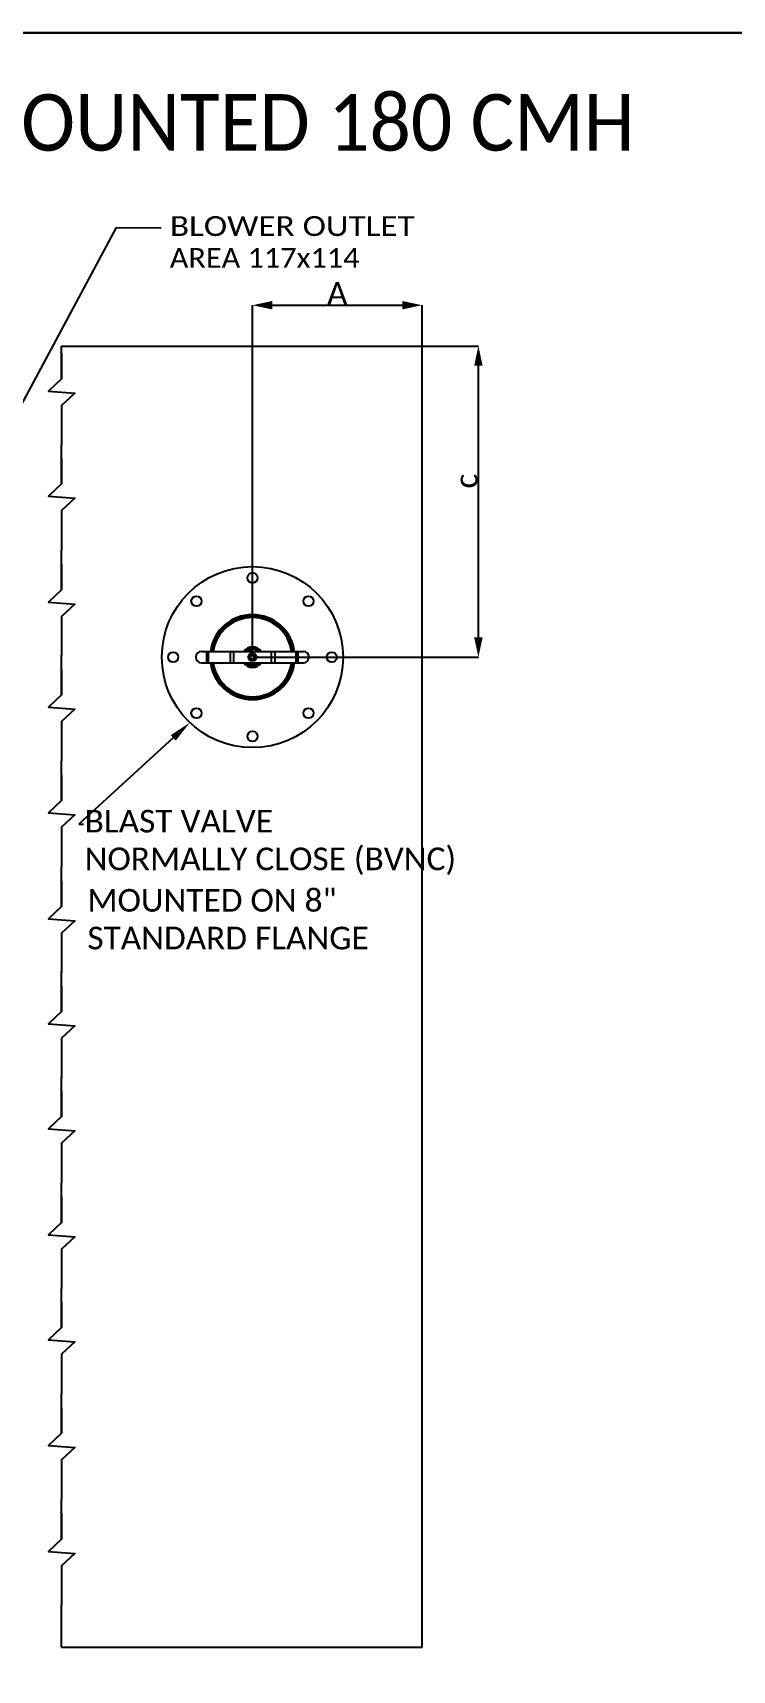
# Model space of a CAD drawing. Header units: millimetres. Extents: x 13935 to 21534, y -198 to 9202.
# Drawn here: x 16205 to 17441, y 1311 to 4206 of the extents above; entities that cross this region are included whole.
import ezdxf
from ezdxf import colors
from ezdxf.entities.mleader import LeaderData, LeaderLine
from ezdxf.enums import TextEntityAlignment as Align
from ezdxf.math import Vec2, Vec3

# ---------------------------------------------------------------- set-up
doc = ezdxf.new("R2010")
doc.units = ezdxf.units.MM
doc.header["$LTSCALE"] = 326.7
doc.header["$PDMODE"] = 3
doc.header["$PDSIZE"] = 8
doc.layers.get('0').update_dxf_attribs({"linetype": 'CONTINUOUS'})
doc.layers.get('Defpoints').update_dxf_attribs({"linetype": 'CONTINUOUS'})
doc.layers.add('00_BUW_DATUM', color=7, linetype='CONTINUOUS')
doc.layers.add('02___PRT_ALL_AXES', color=7, linetype='CONTINUOUS')
doc.styles.get("Standard").update_dxf_attribs({"font": 'calibri.ttf'})
doc.dimstyles.new('DIMSTYLE_2', dxfattribs={"dimtxt": 40, "dimasz": 35, "dimexe": 0.08, "dimexo": 1, "dimgap": 1, "dimtad": 1, "dimdec": 0, "dimdsep": 46, "dimtxsty": 'Standard', "dimblk": '_FILLED', "dimblk1": '_FILLED', "dimblk2": '_FILLED', "dimcen": 0.09, "dimazin": 2, "dimtp": 0.01, "dimtm": 0.01, "dimtfac": 1, "dimtdec": 0, "dimtofl": 0, "dimtmove": 0, "dimatfit": 3, "dimldrblk": '_FILLED', "dimfxl": 1, "dimtolj": 1, "dimarcsym": 0})
doc.dimstyles.get("Standard").update_dxf_attribs({"dimtxt": 35, "dimasz": 35, "dimexe": 0.08, "dimexo": 1, "dimtad": 1, "dimdsep": 46, "dimtxsty": 'Standard', "dimblk": '_FILLED', "dimblk1": '_FILLED', "dimblk2": '_FILLED', "dimcen": 0.09, "dimazin": 2, "dimtol": 1, "dimtp": 0.01, "dimtm": 0.01, "dimtfac": 1, "dimtofl": 0, "dimtmove": 0, "dimatfit": 3, "dimldrblk": '_FILLED', "dimfxl": 1, "dimtolj": 1, "dimarcsym": 0})

# ---------------------------------------------------------------- blocks, each defined once
blk = doc.blocks.new('_FILLED')
at = {"color": 0, "linetype": 'ByBlock'}
blk.add_solid([(0, 0), (-1, 0.214), (-1, -0.214)], dxfattribs=at)
blk = doc.blocks.new('*D2135')
at = {"color": 0, "linetype": 'Continuous', "lineweight": -2}
for p, q in [((16593.1, 3103.5), (16593.1, 3724.7)), ((16628.1, 3724.6), (16857.6, 3724.6)), ((16892.6, 3103.5), (16892.6, 3724.7))]:
    blk.add_line(p, q, dxfattribs=at)
at = {"layer": 'Defpoints', "color": 0}
for p in [(16892.6, 3724.6), (16593.1, 3102.5), (16892.6, 3102.5)]:
    blk.add_point(p, dxfattribs=at)
at = {"color": 0, "linetype": 'ByBlock', "lineweight": -2, "xscale": 35, "yscale": 35, "zscale": 35, "rotation": 180}
blk.add_blockref('_FILLED', (16593.1, 3724.6), dxfattribs=at)
at = {"color": 0, "linetype": 'ByBlock', "lineweight": -2, "xscale": 35, "yscale": 35, "zscale": 35}
blk.add_blockref('_FILLED', (16892.6, 3724.6), dxfattribs=at)
at = {"color": 0, "lineweight": 30, "insert": (16742.9, 3745.7), "char_height": 40, "attachment_point": 5}
blk.add_mtext('\\A1;\\A1;A', dxfattribs=at)
blk = doc.blocks.new('*D2136')
at = {"color": 0, "linetype": 'Continuous', "lineweight": -2}
for p, q in [((16594.1, 3652.5), (16992.3, 3652.5)), ((16992.2, 3137.5), (16992.2, 3617.5)), ((16594.1, 3102.5), (16992.3, 3102.5))]:
    blk.add_line(p, q, dxfattribs=at)
at = {"layer": 'Defpoints', "color": 0}
for p in [(16593.1, 3652.5), (16992.2, 3652.5), (16593.1, 3102.5)]:
    blk.add_point(p, dxfattribs=at)
at = {"color": 0, "linetype": 'ByBlock', "lineweight": -2, "xscale": 35, "yscale": 35, "zscale": 35}
for p, rotation in [((16992.2, 3652.5), 90), ((16992.2, 3102.5), 270)]:
    blk.add_blockref('_FILLED', p, dxfattribs=dict(at, rotation=rotation))
at = {"color": 0, "lineweight": 30, "insert": (16970.9, 3413.7), "char_height": 40, "attachment_point": 5, "rotation": 90}
blk.add_mtext('\\A1;\\A1;c', dxfattribs=at)

msp = doc.modelspace()

# ---------------------------------------------------------------- linework, layer by layer
for p, q in [((16256.024, 3594.40077), (16256.024, 3652.47516)), ((16256.024, 3594.40077), (16256.024, 3652.47516)), ((16256.024, 3547.40077), (16256.024, 3477.40077)), ((16256.024, 3547.40077), (16256.024, 3477.40077)), ((16256.024, 3408.57872), (16256.024, 3478.57872)), ((16256.024, 3408.57872), (16256.024, 3478.57872)), ((16256.024, 3361.57872), (16256.024, 3291.57872)), ((16256.024, 3361.57872), (16256.024, 3291.57872)), ((16256.024, 3221.57872), (16256.024, 3291.57872)), ((16256.024, 3221.57872), (16256.024, 3291.57872)), ((16256.024, 3174.57872), (16256.024, 3104.57872)), ((16256.024, 3174.57872), (16256.024, 3104.57872)), ((16256.024, 3035.75666), (16256.024, 3105.75666)), ((16256.024, 3035.75666), (16256.024, 3105.75666)), ((16256.024, 2988.75666), (16256.024, 2918.75666)), ((16256.024, 2988.75666), (16256.024, 2918.75666)), ((16256.024, 2848.75666), (16256.024, 2918.75666)), ((16256.024, 2848.75666), (16256.024, 2918.75666)), ((16256.024, 2801.75666), (16256.024, 2731.75666)), ((16256.024, 2801.75666), (16256.024, 2731.75666)), ((16256.024, 2661.75666), (16256.024, 2731.75666)), ((16256.024, 2661.75666), (16256.024, 2731.75666)), ((16256.024, 2614.75666), (16256.024, 2544.75666)), ((16256.024, 2614.75666), (16256.024, 2544.75666)), ((16256.024, 2475.9346), (16256.024, 2545.9346)), ((16256.024, 2475.9346), (16256.024, 2545.9346)), ((16256.024, 2428.9346), (16256.024, 2358.9346)), ((16256.024, 2428.9346), (16256.024, 2358.9346)), ((16256.024, 2290.11254), (16256.024, 2360.11254)), ((16256.024, 2290.11254), (16256.024, 2360.11254)), ((16256.024, 2243.11254), (16256.024, 2173.11254)), ((16256.024, 2243.11254), (16256.024, 2173.11254)), ((16256.024, 2103.11254), (16256.024, 2173.11254)), ((16256.024, 2103.11254), (16256.024, 2173.11254)), ((16256.024, 2056.11254), (16256.024, 1986.11254)), ((16256.024, 2056.11254), (16256.024, 1986.11254)), ((16256.024, 1917.29048), (16256.024, 1987.29048)), ((16256.024, 1917.29048), (16256.024, 1987.29048)), ((16256.024, 1870.29048), (16256.024, 1800.29048)), ((16256.024, 1870.29048), (16256.024, 1800.29048)), ((16256.024, 1730.29048), (16256.024, 1800.29048)), ((16256.024, 1730.29048), (16256.024, 1800.29048)), ((16256.024, 1683.29048), (16256.024, 1613.29048)), ((16256.024, 1683.29048), (16256.024, 1613.29048)), ((16256.024, 1543.29048), (16256.024, 1613.29048)), ((16256.024, 1543.29048), (16256.024, 1613.29048)), ((16256.024, 1496.29048), (16256.024, 1426.29048)), ((16256.024, 1496.29048), (16256.024, 1426.29048)), ((16256.024, 1357.46842), (16256.024, 1427.46842)), ((16256.024, 1352.47516), (16256.024, 1427.46842)), ((16256.024, 1352.47516), (16892.64998, 1352.47516))]:
    msp.add_line(p, q)
at = {"linetype": 'ByBlock'}
for p in [(16256.024, 3652.47516), (16892.64998, 1352.47516)]:
    msp.add_line(p, (16892.64998, 3652.47516), dxfattribs=at)
at = {"color": 0, "linetype": 'Continuous'}
for p, q in [((16503.06622, 3112.47516), (16683.06622, 3112.47516)), ((16512.44572, 3092.47516), (16512.44572, 3112.47516)), ((16515.64664, 3092.47516), (16515.64664, 3112.47516)), ((16553.47462, 3112.47516), (16553.47462, 3092.47516)), ((16559.87647, 3112.47516), (16559.87647, 3092.47516)), ((16583.78923, 3112.57516), (16583.78923, 3112.47516)), ((16583.78923, 3112.57516), (16602.3432, 3112.57516)), ((16602.3432, 3112.57516), (16602.3432, 3112.47516)), ((16626.25597, 3112.47516), (16626.25597, 3092.47516)), ((16632.65781, 3112.47516), (16632.65781, 3092.47516)), ((16670.48579, 3092.47516), (16670.48579, 3112.47516)), ((16673.68671, 3092.47516), (16673.68671, 3112.47516)), ((16503.06622, 3092.47516), (16683.06622, 3092.47516))]:
    msp.add_line(p, q, dxfattribs=at)
at = {"color": 0, "linetype": 'Continuous', "lineweight": 30}
msp.add_lwpolyline([(14011.10907, -197.5909), (14011.10907, 4206.29375), (20869.94438, 4206.29375), (20869.94438, -197.5909)], dxfattribs=at)
for points in [[(16256.024, 3639.39346), (16256.024, 3594.40077), (16232.53741, 3572.62426), (16279.5106, 3569.17728), (16256.024, 3547.40077), (16256.024, 3478.57872)], [(16256.024, 3639.39346), (16256.024, 3594.40077), (16232.53741, 3572.62426), (16279.5106, 3569.17728), (16256.024, 3547.40077), (16256.024, 3478.57872)], [(16256.024, 3453.5714), (16256.024, 3408.57872), (16232.53741, 3386.8022), (16279.5106, 3383.35523), (16256.024, 3361.57872), (16256.024, 3292.75666)], [(16256.024, 3453.5714), (16256.024, 3408.57872), (16232.53741, 3386.8022), (16279.5106, 3383.35523), (16256.024, 3361.57872), (16256.024, 3292.75666)], [(16256.024, 3266.5714), (16256.024, 3221.57872), (16232.53741, 3199.8022), (16279.5106, 3196.35523), (16256.024, 3174.57872), (16256.024, 3105.75666)], [(16256.024, 3266.5714), (16256.024, 3221.57872), (16232.53741, 3199.8022), (16279.5106, 3196.35523), (16256.024, 3174.57872), (16256.024, 3105.75666)], [(16256.024, 3080.74934), (16256.024, 3035.75666), (16232.53741, 3013.98015), (16279.5106, 3010.53317), (16256.024, 2988.75666), (16256.024, 2919.9346)], [(16256.024, 3080.74934), (16256.024, 3035.75666), (16232.53741, 3013.98015), (16279.5106, 3010.53317), (16256.024, 2988.75666), (16256.024, 2919.9346)], [(16256.024, 2893.74934), (16256.024, 2848.75666), (16232.53741, 2826.98015), (16279.5106, 2823.53317), (16256.024, 2801.75666), (16256.024, 2732.9346)], [(16256.024, 2893.74934), (16256.024, 2848.75666), (16232.53741, 2826.98015), (16279.5106, 2823.53317), (16256.024, 2801.75666), (16256.024, 2732.9346)], [(16256.024, 2706.74934), (16256.024, 2661.75666), (16232.53741, 2639.98015), (16279.5106, 2636.53317), (16256.024, 2614.75666), (16256.024, 2545.9346)], [(16256.024, 2706.74934), (16256.024, 2661.75666), (16232.53741, 2639.98015), (16279.5106, 2636.53317), (16256.024, 2614.75666), (16256.024, 2545.9346)], [(16256.024, 2520.92728), (16256.024, 2475.9346), (16232.53741, 2454.15809), (16279.5106, 2450.71111), (16256.024, 2428.9346), (16256.024, 2360.11254)], [(16256.024, 2520.92728), (16256.024, 2475.9346), (16232.53741, 2454.15809), (16279.5106, 2450.71111), (16256.024, 2428.9346), (16256.024, 2360.11254)], [(16256.024, 2335.10522), (16256.024, 2290.11254), (16232.53741, 2268.33603), (16279.5106, 2264.88905), (16256.024, 2243.11254), (16256.024, 2174.29048)], [(16256.024, 2335.10522), (16256.024, 2290.11254), (16232.53741, 2268.33603), (16279.5106, 2264.88905), (16256.024, 2243.11254), (16256.024, 2174.29048)], [(16256.024, 2148.10522), (16256.024, 2103.11254), (16232.53741, 2081.33603), (16279.5106, 2077.88905), (16256.024, 2056.11254), (16256.024, 1987.29048)], [(16256.024, 2148.10522), (16256.024, 2103.11254), (16232.53741, 2081.33603), (16279.5106, 2077.88905), (16256.024, 2056.11254), (16256.024, 1987.29048)], [(16256.024, 1962.28316), (16256.024, 1917.29048), (16232.53741, 1895.51397), (16279.5106, 1892.06699), (16256.024, 1870.29048), (16256.024, 1801.46842)], [(16256.024, 1962.28316), (16256.024, 1917.29048), (16232.53741, 1895.51397), (16279.5106, 1892.06699), (16256.024, 1870.29048), (16256.024, 1801.46842)], [(16256.024, 1775.28316), (16256.024, 1730.29048), (16232.53741, 1708.51397), (16279.5106, 1705.06699), (16256.024, 1683.29048), (16256.024, 1614.46842)], [(16256.024, 1775.28316), (16256.024, 1730.29048), (16232.53741, 1708.51397), (16279.5106, 1705.06699), (16256.024, 1683.29048), (16256.024, 1614.46842)], [(16256.024, 1588.28316), (16256.024, 1543.29048), (16232.53741, 1521.51397), (16279.5106, 1518.06699), (16256.024, 1496.29048), (16256.024, 1427.46842)], [(16256.024, 1588.28316), (16256.024, 1543.29048), (16232.53741, 1521.51397), (16279.5106, 1518.06699), (16256.024, 1496.29048), (16256.024, 1427.46842)]]:
    msp.add_lwpolyline(points)
at = {"color": 0, "linetype": 'Continuous'}
for radius in [4, 3.5]:
    msp.add_circle((16593.06622, 3102.47516), radius, dxfattribs=at)
for centre, radius, start, end in [((16593.06622, 3102.47516), 75, 7.68224846, 172.31775154), ((16593.06622, 3102.47516), 72.94541, 7.87973843, 172.12010321), ((16593.06622, 3102.47516), 70.9677, 8.10100479, 171.89899521), ((16593.06622, 3102.47516), 69.91626, 8.22368445, 171.77631555), ((16503.06622, 3102.47516), 10, 90, 270), ((16593.06622, 3102.47516), 18.30373, 33.1491713, 146.8508287), ((16593.06622, 3102.47516), 16.50505, 37.48460864, 142.51539136), ((16593.07004, 3102.47013), 14.02625, 133.99446041, 134.30788317), ((16593.076, 3102.46391), 14.03485, 132.54693394, 133.99434243), ((16583.78923, 3112.07516), 0.5, 90, 126.23938989), ((16593.06622, 3102.47516), 15.82, 39.35136238, 102.20608332), ((16593.06622, 3102.47516), 14.02, 45.66848628, 102.20608332), ((16602.3432, 3112.07516), 0.5, 53.76061011, 90), ((16683.06622, 3102.47516), 10, 270, 90), ((16593.06622, 3102.47516), 75, 187.68224846, 352.31775154), ((16593.06622, 3102.47516), 72.94541, 187.87973843, 352.12010321), ((16593.06622, 3102.47516), 70.9677, 188.10100479, 351.89899521), ((16593.06622, 3102.47516), 69.91626, 188.22368445, 351.77631555), ((16593.06622, 3102.47516), 18.30373, 213.1491713, 326.8508287), ((16593.06622, 3102.47516), 16.50505, 217.48460864, 322.51539136), ((16593.06622, 3102.47516), 15.82, 219.39856554, 320.76700522), ((16593.06622, 3102.47516), 14.02, 225.68084969, 314.2576013), ((16593.06622, 3102.47516), 13.85, 226.29915017, 313.70084983), ((16593.06622, 3102.47516), 13.35, 228.58880403, 311.41119505)]:
    msp.add_arc(centre, radius, start, end, dxfattribs=at)
for points, knots in [([(16580.83434, 3112.50775), (16581.95058, 3113.8688), (16584.6603, 3116.23221), (16587.99975, 3117.56495), (16589.72018, 3117.93721)], [0, 0, 0, 0, 0.4999999881, 1, 1, 1, 1]), ([(16583.58572, 3112.80372), (16584.49443, 3113.63778), (16586.54197, 3115.07141), (16588.89425, 3115.9168), (16590.0998, 3116.17772)], [0, 0, 0, 0, 0.5000005845, 1, 1, 1, 1])]:
    msp.add_open_spline(points, degree=3, knots=knots, dxfattribs=at)
at = {"layer": '00_BUW_DATUM', "color": 0, "linetype": 'Continuous'}
for p, q in [((16585.56066, 3102.47516), (16589.31344, 3108.97516)), ((16589.31344, 3095.97516), (16585.56066, 3102.47516)), ((16589.31344, 3108.97516), (16596.81899, 3108.97516)), ((16596.81899, 3108.97516), (16600.57177, 3102.47516)), ((16600.57177, 3102.47516), (16596.81899, 3095.97516)), ((16596.81899, 3095.97516), (16589.31344, 3095.97516))]:
    msp.add_line(p, q, dxfattribs=at)
msp.add_circle((16593.06622, 3102.47516), 6.5, dxfattribs=at)
at = {"layer": '02___PRT_ALL_AXES', "color": 0, "linetype": 'Continuous'}
for centre, radius in [((16593.06622, 3102.47516), 160), ((16593.06622, 3242.47516), 9), ((16494.07127, 3201.47011), 9), ((16692.06116, 3201.47011), 9), ((16453.06622, 3102.47516), 9), ((16733.06622, 3102.47516), 9), ((16494.07127, 3003.48021), 9), ((16692.06116, 3003.48021), 9), ((16593.06622, 2962.47516), 9)]:
    msp.add_circle(centre, radius, dxfattribs=at)

# ---------------------------------------------------------------- texts
at = {"color": 0, "linetype": 'Continuous', "lineweight": 30}
for s, height, width, p, p2 in [('FLOOR MOUNTED 180 CMH', 100, 0.914383, (15632.93814, 3997.75961), (17268.2065, 3997.75961)), ('BLOWER OUTLET', 35, 1.126644, (16447.3241, 3847.01486), (16879.7171, 3847.01486)), (' AREA 117x114', 35, 1.032031, (16434.1618, 3790.83191), (16782.11899, 3790.83191))]:
    msp.add_text(s, height=height, dxfattribs=dict(at, width=width)).set_placement(p, p2, align=Align.FIT)
at = {"insert": (16301.46614, 2692.55712), "char_height": 40, "width": 904.0801234, "attachment_point": 1}
msp.add_mtext('MOUNTED ON 8" \\PSTANDARD FLANGE', dxfattribs=at)

# ---------------------------------------------------------------- dimensions: what is measured, and where the dimension line sits
at = {"color": 0, "linetype": 'Continuous', "lineweight": 30}
dim = msp.add_linear_dim(base=(16892.64998, 3724.60032), p1=(16593.06622, 3102.47516), p2=(16892.64998, 3102.47516), text='\\A1;A', dimstyle='DIMSTYLE_2', override={"dimtxsty": 'Standard', "dimldrblk": '_FILLED'}, dxfattribs=at)
dim.commit()
dim.dimension.update_dxf_attribs({"geometry": '*D2135', "text_midpoint": (16742.8581, 3745.69263)})
dim = msp.add_linear_dim(base=(16992.17612, 3652.47516), p1=(16593.06622, 3102.47516), p2=(16593.06622, 3652.47516), angle=90, text='\\A1;c', dimstyle='DIMSTYLE_2', override={"dimtxsty": 'Standard', "dimldrblk": '_FILLED'}, dxfattribs=at)
dim.commit()
dim.dimension.update_dxf_attribs({"geometry": '*D2136', "text_midpoint": (16992.17612, 3413.65419), "dimtype": 160})

# ---------------------------------------------------------------- leaders
msp.add_leader([(15829.86445, 2885.8749), (16353.0117, 3861.97832), (16431.58544, 3861.35002)], dimstyle='Standard', override={"dimtad": 0}, dxfattribs=at)
at = {"color": 0}
ml = msp.add_multileader_mtext('Standard', dxfattribs=at)
ml.set_content('BLAST VALVE \\PNORMALLY CLOSE (BVNC) ')
ml.set_leader_properties(linetype='ByLayer')
ml.build(insert=Vec2(0, 0))
ml.multileader.update_dxf_attribs({"text_right_attachment_type": 6, "arrow_head_size": 40})
ctx = ml.context
ctx.base_point, ctx.char_height, ctx.arrow_head_size, ctx.plane_origin = Vec3(16294.67587, 2806.9608), 40, 40, Vec3(16476.38723, 2909.2144)
ctx.right_attachment = 6
notes = []
notes.append((ctx, [(0, (1, 1, 0), (16286.67587, 2806.9608), (1, 0), 8, [(0, [(16482.56715, 2986.76018)], 0, [])])]))
ctx.mtext.insert, ctx.mtext.flow_direction = Vec3(16296.67587, 2832.46849), 5
for ctx, leaders in notes:
    for number, flags, end, landing, length, lines in leaders:
        leader = LeaderData()
        leader.index, (leader.has_last_leader_line, leader.has_dogleg_vector, leader.attachment_direction) = number, flags
        leader.last_leader_point, leader.dogleg_vector, leader.dogleg_length = Vec3(end), Vec3(landing), length
        for number, points, colour, breaks in lines:
            line = LeaderLine()
            line.index, line.vertices, line.color, line.breaks = number, Vec3.list(points), colors.encode_raw_color(colour), breaks
            leader.lines.append(line)
        ctx.leaders.append(leader)

doc.saveas('drawing.dxf')
